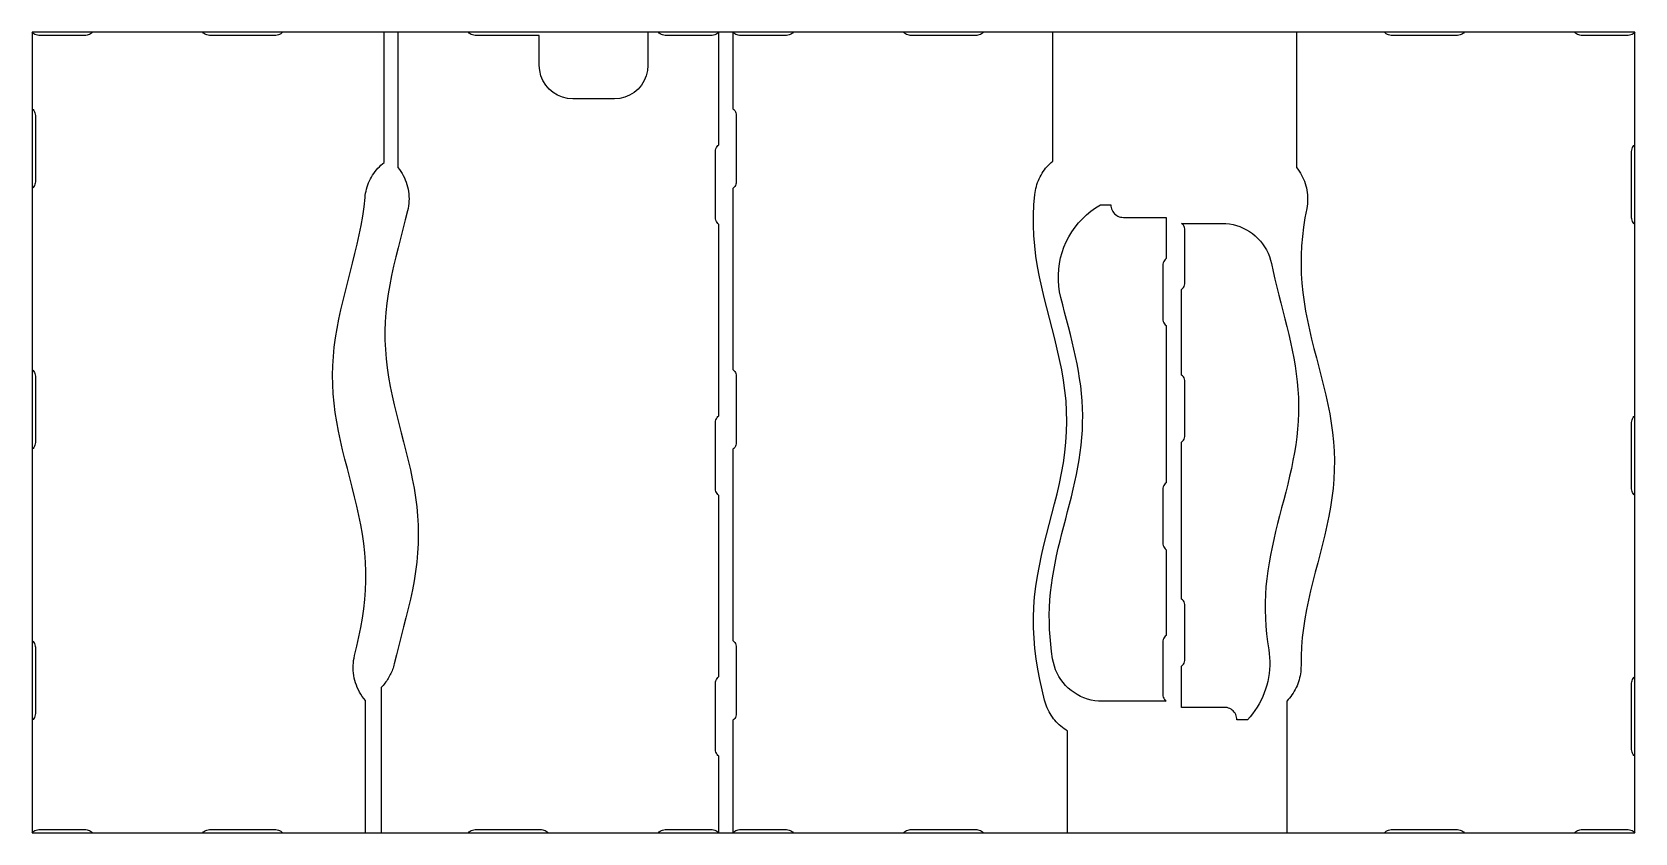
# Model space of a CAD drawing. Header units: inches. Extents: x 0 to 96, y 0 to 48.
import ezdxf

# ---------------------------------------------------------------- set-up
doc = ezdxf.new("R2010")
doc.units = ezdxf.units.IN
doc.layers.add('CONTOUR', color=3, linetype='Continuous')

msp = doc.modelspace()

# ---------------------------------------------------------------- linework, layer by layer
at = {"layer": 'CONTOUR'}
for points in [[(0, 0), (96, 0), (96, 48), (0, 48), (0, 0)], [(0, 48), (0, 43.4), (0, 43.4), (0.058, 43.349), (0.107, 43.29), (0.147, 43.224), (0.176, 43.152), (0.194, 43.077), (0.2, 43), (0.2, 39.025), (0.194, 38.948), (0.176, 38.873), (0.147, 38.801), (0.107, 38.735), (0.058, 38.676), (0, 38.625), (0, 38.625), (0, 27.775), (0, 27.775), (0.058, 27.724), (0.107, 27.665), (0.147, 27.599), (0.176, 27.527), (0.194, 27.452), (0.2, 27.375), (0.2, 23.4), (0.194, 23.323), (0.176, 23.248), (0.147, 23.176), (0.107, 23.11), (0.058, 23.051), (0, 23), (0, 23), (0, 11.525), (0, 11.525), (0.058, 11.474), (0.107, 11.415), (0.147, 11.349), (0.176, 11.277), (0.194, 11.202), (0.2, 11.125), (0.2, 7.15), (0.194, 7.073), (0.176, 6.998), (0.147, 6.926), (0.107, 6.86), (0.058, 6.801), (0, 6.75), (0, 6.75), (0, 0), (0, 0), (0.051, 0.058), (0.11, 0.107), (0.176, 0.147), (0.248, 0.176), (0.323, 0.194), (0.4, 0.2), (3.215, 0.2), (3.292, 0.194), (3.367, 0.176), (3.439, 0.147), (3.505, 0.107), (3.564, 0.058), (3.615, 0), (3.615, 0), (10.225, 0), (10.225, 0), (10.276, 0.058), (10.335, 0.107), (10.401, 0.147), (10.473, 0.176), (10.548, 0.194), (10.625, 0.2), (14.6, 0.2), (14.677, 0.194), (14.752, 0.176), (14.824, 0.147), (14.89, 0.107), (14.949, 0.058), (15, 0), (15, 0), (19.963, 0), (19.963, 7.946), (19.963, 7.946), (19.867, 8.063), (19.777, 8.184), (19.693, 8.31), (19.616, 8.44), (19.545, 8.573), (19.481, 8.71), (19.424, 8.85), (19.374, 8.993), (19.332, 9.138), (19.297, 9.285), (19.269, 9.433), (19.249, 9.583), (19.236, 9.733), (19.231, 9.884), (19.233, 10.035), (19.244, 10.186), (19.261, 10.336), (19.286, 10.485), (19.319, 10.632), (19.319, 10.632), (19.454, 11.192), (19.579, 11.753), (19.692, 12.313), (19.79, 12.873), (19.871, 13.433), (19.934, 13.993), (19.976, 14.553), (19.997, 15.113), (19.997, 15.673), (19.976, 16.233), (19.933, 16.794), (19.871, 17.354), (19.79, 17.914), (19.692, 18.474), (19.579, 19.034), (19.453, 19.594), (19.318, 20.154), (19.176, 20.714), (19.031, 21.275), (18.884, 21.835), (18.74, 22.395), (18.602, 22.955), (18.472, 23.515), (18.354, 24.075), (18.249, 24.635), (18.161, 25.195), (18.09, 25.756), (18.039, 26.316), (18.009, 26.876), (18, 27.436), (18.012, 27.996), (18.046, 28.556), (18.1, 29.116), (18.174, 29.676), (18.265, 30.237), (18.372, 30.797), (18.492, 31.357), (18.623, 31.917), (18.763, 32.477), (18.907, 33.037), (19.054, 33.597), (19.199, 34.157), (19.34, 34.718), (19.474, 35.278), (19.597, 35.838), (19.708, 36.398), (19.804, 36.958), (19.882, 37.518), (19.941, 38.078), (19.941, 38.078), (19.956, 38.208), (19.976, 38.336), (20.001, 38.464), (20.032, 38.59), (20.068, 38.715), (20.11, 38.838), (20.157, 38.959), (20.209, 39.078), (20.266, 39.195), (20.329, 39.309), (20.396, 39.42), (20.468, 39.529), (20.544, 39.634), (20.625, 39.735), (20.711, 39.833), (20.8, 39.928), (20.894, 40.018), (20.991, 40.104), (21.092, 40.186), (21.092, 48), (15, 48), (15, 48), (14.949, 47.942), (14.89, 47.893), (14.824, 47.853), (14.752, 47.824), (14.677, 47.806), (14.6, 47.8), (10.625, 47.8), (10.548, 47.806), (10.473, 47.824), (10.401, 47.853), (10.335, 47.893), (10.276, 47.942), (10.225, 48), (10.225, 48), (3.615, 48), (3.615, 48), (3.564, 47.942), (3.505, 47.893), (3.439, 47.853), (3.367, 47.824), (3.292, 47.806), (3.215, 47.8), (0.4, 47.8), (0.323, 47.806), (0.248, 47.824), (0.176, 47.853), (0.11, 47.893), (0.051, 47.942), (0, 48), (0, 48)], [(41.131, 0), (41.131, 4.6), (41.131, 4.6), (41.073, 4.651), (41.023, 4.71), (40.983, 4.776), (40.954, 4.848), (40.937, 4.923), (40.931, 5), (40.931, 8.975), (40.937, 9.052), (40.954, 9.127), (40.983, 9.199), (41.023, 9.265), (41.073, 9.324), (41.131, 9.375), (41.131, 9.375), (41.131, 20.225), (41.131, 20.225), (41.073, 20.276), (41.023, 20.335), (40.983, 20.401), (40.954, 20.473), (40.937, 20.548), (40.931, 20.625), (40.931, 24.6), (40.937, 24.677), (40.954, 24.752), (40.983, 24.824), (41.023, 24.89), (41.073, 24.949), (41.131, 25), (41.131, 25), (41.131, 36.475), (41.131, 36.475), (41.073, 36.526), (41.023, 36.585), (40.983, 36.651), (40.954, 36.723), (40.937, 36.798), (40.931, 36.875), (40.931, 40.85), (40.937, 40.927), (40.954, 41.002), (40.983, 41.074), (41.023, 41.14), (41.073, 41.199), (41.131, 41.25), (41.131, 41.25), (41.131, 48), (41.131, 48), (41.08, 47.942), (41.02, 47.893), (40.954, 47.853), (40.883, 47.824), (40.808, 47.806), (40.731, 47.8), (37.916, 47.8), (37.839, 47.806), (37.764, 47.824), (37.692, 47.853), (37.626, 47.893), (37.567, 47.942), (37.516, 48), (37.516, 48), (36.881, 48), (36.881, 46), (36.856, 45.687), (36.783, 45.382), (36.663, 45.092), (36.499, 44.824), (36.295, 44.586), (36.056, 44.382), (35.789, 44.218), (35.499, 44.098), (35.194, 44.025), (34.881, 44), (32.381, 44), (32.068, 44.025), (31.763, 44.098), (31.473, 44.218), (31.205, 44.382), (30.966, 44.586), (30.763, 44.824), (30.599, 45.092), (30.479, 45.382), (30.405, 45.687), (30.381, 46), (30.381, 47.8), (30.381, 47.8), (26.531, 47.8), (26.454, 47.806), (26.379, 47.824), (26.307, 47.853), (26.241, 47.893), (26.182, 47.942), (26.131, 48), (26.131, 48), (21.916, 48), (21.916, 39.881), (21.916, 39.881), (22.004, 39.766), (22.086, 39.647), (22.162, 39.524), (22.233, 39.398), (22.297, 39.268), (22.354, 39.135), (22.406, 39), (22.45, 38.863), (22.488, 38.723), (22.52, 38.582), (22.544, 38.44), (22.562, 38.296), (22.572, 38.152), (22.576, 38.008), (22.573, 37.863), (22.562, 37.719), (22.545, 37.576), (22.521, 37.433), (22.49, 37.292), (22.49, 37.292), (22.352, 36.738), (22.208, 36.183), (22.063, 35.629), (21.92, 35.075), (21.78, 34.52), (21.649, 33.966), (21.527, 33.412), (21.418, 32.857), (21.324, 32.303), (21.247, 31.749), (21.189, 31.194), (21.15, 30.64), (21.132, 30.086), (21.135, 29.531), (21.159, 28.977), (21.203, 28.423), (21.267, 27.869), (21.349, 27.314), (21.447, 26.76), (21.56, 26.206), (21.685, 25.651), (21.819, 25.097), (21.96, 24.543), (22.104, 23.988), (22.249, 23.434), (22.391, 22.88), (22.528, 22.325), (22.657, 21.771), (22.774, 21.217), (22.878, 20.663), (22.966, 20.108), (23.037, 19.554), (23.088, 19), (23.12, 18.445), (23.131, 17.891), (23.12, 17.337), (23.089, 16.782), (23.038, 16.228), (22.967, 15.674), (22.879, 15.119), (22.776, 14.565), (22.659, 14.011), (22.53, 13.457), (22.393, 12.902), (22.251, 12.348), (22.106, 11.794), (21.962, 11.239), (21.821, 10.685), (21.687, 10.131), (21.687, 10.131), (21.666, 10.048), (21.643, 9.965), (21.618, 9.883), (21.59, 9.802), (21.56, 9.722), (21.527, 9.643), (21.493, 9.564), (21.456, 9.487), (21.417, 9.411), (21.376, 9.336), (21.332, 9.262), (21.287, 9.189), (21.239, 9.118), (21.19, 9.048), (21.138, 8.979), (21.085, 8.912), (21.03, 8.847), (20.973, 8.783), (20.914, 8.721), (20.914, 0), (26.131, 0), (26.131, 0), (26.182, 0.058), (26.241, 0.107), (26.307, 0.147), (26.379, 0.176), (26.454, 0.194), (26.531, 0.2), (30.506, 0.2), (30.583, 0.194), (30.658, 0.176), (30.729, 0.147), (30.795, 0.107), (30.855, 0.058), (30.906, 0), (30.906, 0), (37.516, 0), (37.516, 0), (37.567, 0.058), (37.626, 0.107), (37.692, 0.147), (37.764, 0.176), (37.839, 0.194), (37.916, 0.2), (40.731, 0.2), (40.808, 0.194), (40.883, 0.176), (40.954, 0.147), (41.02, 0.107), (41.08, 0.058), (41.131, 0), (41.131, 0)], [(41.976, 48), (41.976, 43.4), (41.976, 43.4), (42.034, 43.349), (42.083, 43.29), (42.123, 43.224), (42.152, 43.152), (42.17, 43.077), (42.176, 43), (42.176, 39.025), (42.17, 38.948), (42.152, 38.873), (42.123, 38.801), (42.083, 38.735), (42.034, 38.676), (41.976, 38.625), (41.976, 38.625), (41.976, 27.775), (41.976, 27.775), (42.034, 27.724), (42.083, 27.665), (42.123, 27.599), (42.152, 27.527), (42.17, 27.452), (42.176, 27.375), (42.176, 23.4), (42.17, 23.323), (42.152, 23.248), (42.123, 23.176), (42.083, 23.11), (42.034, 23.051), (41.976, 23), (41.976, 23), (41.976, 11.525), (41.976, 11.525), (42.034, 11.474), (42.083, 11.415), (42.123, 11.349), (42.152, 11.277), (42.17, 11.202), (42.176, 11.125), (42.176, 7.15), (42.17, 7.073), (42.152, 6.998), (42.123, 6.926), (42.083, 6.86), (42.034, 6.801), (41.976, 6.75), (41.976, 6.75), (41.976, 0), (41.976, 0), (42.026, 0.058), (42.086, 0.107), (42.152, 0.147), (42.223, 0.176), (42.299, 0.194), (42.376, 0.2), (45.191, 0.2), (45.268, 0.194), (45.343, 0.176), (45.414, 0.147), (45.48, 0.107), (45.54, 0.058), (45.591, 0), (45.591, 0), (52.201, 0), (52.201, 0), (52.251, 0.058), (52.311, 0.107), (52.377, 0.147), (52.448, 0.176), (52.524, 0.194), (52.601, 0.2), (56.576, 0.2), (56.653, 0.194), (56.728, 0.176), (56.799, 0.147), (56.865, 0.107), (56.925, 0.058), (56.976, 0), (56.976, 0), (62.018, 0), (62.018, 6.109), (62.018, 6.109), (61.912, 6.175), (61.81, 6.245), (61.71, 6.32), (61.613, 6.399), (61.52, 6.481), (61.431, 6.568), (61.345, 6.658), (61.262, 6.752), (61.184, 6.849), (61.11, 6.949), (61.04, 7.052), (60.975, 7.158), (60.914, 7.267), (60.857, 7.378), (60.805, 7.491), (60.758, 7.606), (60.716, 7.724), (60.679, 7.842), (60.646, 7.963), (60.646, 7.963), (60.498, 8.581), (60.363, 9.2), (60.243, 9.818), (60.143, 10.437), (60.065, 11.055), (60.01, 11.674), (59.981, 12.292), (59.977, 12.911), (60, 13.53), (60.048, 14.148), (60.121, 14.767), (60.216, 15.385), (60.331, 16.004), (60.462, 16.622), (60.607, 17.241), (60.762, 17.859), (60.922, 18.478), (61.084, 19.096), (61.243, 19.715), (61.395, 20.333), (61.536, 20.952), (61.662, 21.57), (61.77, 22.189), (61.858, 22.808), (61.922, 23.426), (61.962, 24.045), (61.976, 24.663), (61.963, 25.282), (61.925, 25.9), (61.862, 26.519), (61.776, 27.137), (61.669, 27.756), (61.543, 28.374), (61.403, 28.993), (61.252, 29.611), (61.093, 30.23), (60.932, 30.848), (60.771, 31.467), (60.616, 32.086), (60.47, 32.704), (60.338, 33.323), (60.222, 33.941), (60.126, 34.56), (60.052, 35.178), (60.002, 35.797), (59.978, 36.415), (59.98, 37.034), (60.008, 37.652), (60.061, 38.271), (60.061, 38.271), (60.076, 38.392), (60.097, 38.513), (60.122, 38.633), (60.152, 38.752), (60.187, 38.869), (60.227, 38.985), (60.271, 39.099), (60.32, 39.211), (60.374, 39.322), (60.432, 39.429), (60.494, 39.535), (60.561, 39.638), (60.631, 39.738), (60.706, 39.835), (60.785, 39.929), (60.867, 40.019), (60.953, 40.106), (61.043, 40.19), (61.136, 40.27), (61.136, 48), (56.976, 48), (56.976, 48), (56.925, 47.942), (56.865, 47.893), (56.799, 47.853), (56.728, 47.824), (56.653, 47.806), (56.576, 47.8), (52.601, 47.8), (52.524, 47.806), (52.448, 47.824), (52.377, 47.853), (52.311, 47.893), (52.251, 47.942), (52.201, 48), (52.201, 48), (45.591, 48), (45.591, 48), (45.54, 47.942), (45.48, 47.893), (45.414, 47.853), (45.343, 47.824), (45.268, 47.806), (45.191, 47.8), (42.376, 47.8), (42.299, 47.806), (42.223, 47.824), (42.152, 47.853), (42.086, 47.893), (42.026, 47.942), (41.976, 48), (41.976, 48)], [(96, 0), (96, 4.6), (96, 4.6), (95.942, 4.651), (95.893, 4.71), (95.853, 4.776), (95.824, 4.848), (95.806, 4.923), (95.8, 5), (95.8, 8.975), (95.806, 9.052), (95.824, 9.127), (95.853, 9.199), (95.893, 9.265), (95.942, 9.324), (96, 9.375), (96, 9.375), (96, 20.225), (96, 20.225), (95.942, 20.276), (95.893, 20.335), (95.853, 20.401), (95.824, 20.473), (95.806, 20.548), (95.8, 20.625), (95.8, 24.6), (95.806, 24.677), (95.824, 24.752), (95.853, 24.824), (95.893, 24.89), (95.942, 24.949), (96, 25), (96, 25), (96, 36.475), (96, 36.475), (95.942, 36.526), (95.893, 36.585), (95.853, 36.651), (95.824, 36.723), (95.806, 36.798), (95.8, 36.875), (95.8, 40.85), (95.806, 40.927), (95.824, 41.002), (95.853, 41.074), (95.893, 41.14), (95.942, 41.199), (96, 41.25), (96, 41.25), (96, 48), (96, 48), (95.949, 47.942), (95.89, 47.893), (95.824, 47.853), (95.752, 47.824), (95.677, 47.806), (95.6, 47.8), (92.785, 47.8), (92.708, 47.806), (92.633, 47.824), (92.561, 47.853), (92.495, 47.893), (92.436, 47.942), (92.385, 48), (92.385, 48), (85.775, 48), (85.775, 48), (85.724, 47.942), (85.665, 47.893), (85.599, 47.853), (85.527, 47.824), (85.452, 47.806), (85.375, 47.8), (81.4, 47.8), (81.323, 47.806), (81.248, 47.824), (81.176, 47.853), (81.11, 47.893), (81.051, 47.942), (81, 48), (81, 48), (75.73, 48), (75.73, 39.887), (75.73, 39.887), (75.814, 39.778), (75.893, 39.665), (75.967, 39.549), (76.035, 39.429), (76.098, 39.306), (76.155, 39.181), (76.206, 39.053), (76.252, 38.922), (76.291, 38.79), (76.324, 38.656), (76.351, 38.521), (76.372, 38.385), (76.386, 38.248), (76.394, 38.11), (76.396, 37.972), (76.391, 37.834), (76.38, 37.697), (76.363, 37.56), (76.34, 37.424), (76.34, 37.424), (76.237, 36.865), (76.151, 36.306), (76.083, 35.747), (76.035, 35.188), (76.007, 34.629), (76, 34.07), (76.015, 33.511), (76.051, 32.952), (76.107, 32.393), (76.183, 31.834), (76.275, 31.275), (76.384, 30.716), (76.505, 30.157), (76.637, 29.598), (76.777, 29.039), (76.922, 28.48), (77.068, 27.92), (77.213, 27.361), (77.353, 26.802), (77.485, 26.243), (77.608, 25.684), (77.717, 25.125), (77.811, 24.566), (77.888, 24.007), (77.945, 23.448), (77.983, 22.889), (77.999, 22.33), (77.994, 21.771), (77.968, 21.212), (77.921, 20.653), (77.855, 20.094), (77.77, 19.535), (77.668, 18.976), (77.553, 18.417), (77.425, 17.858), (77.289, 17.299), (77.146, 16.74), (77, 16.18), (76.854, 15.621), (76.712, 15.062), (76.575, 14.503), (76.448, 13.944), (76.332, 13.385), (76.231, 12.826), (76.146, 12.267), (76.079, 11.708), (76.032, 11.149), (76.006, 10.59), (76.001, 10.031), (76.001, 10.031), (75.999, 9.907), (75.993, 9.783), (75.981, 9.659), (75.965, 9.536), (75.943, 9.414), (75.916, 9.293), (75.885, 9.173), (75.848, 9.054), (75.806, 8.937), (75.76, 8.822), (75.709, 8.709), (75.653, 8.598), (75.593, 8.49), (75.528, 8.384), (75.459, 8.281), (75.386, 8.18), (75.308, 8.083), (75.227, 7.989), (75.142, 7.899), (75.142, 0), (81, 0), (81, 0), (81.051, 0.058), (81.11, 0.107), (81.176, 0.147), (81.248, 0.176), (81.323, 0.194), (81.4, 0.2), (85.375, 0.2), (85.452, 0.194), (85.527, 0.176), (85.599, 0.147), (85.665, 0.107), (85.724, 0.058), (85.775, 0), (85.775, 0), (92.385, 0), (92.385, 0), (92.436, 0.058), (92.495, 0.107), (92.561, 0.147), (92.633, 0.176), (92.708, 0.194), (92.785, 0.2), (95.6, 0.2), (95.677, 0.194), (95.752, 0.176), (95.824, 0.147), (95.89, 0.107), (95.949, 0.058), (96, 0), (96, 0)], [(67.924, 36.893), (67.924, 34.418), (67.924, 34.418), (67.866, 34.367), (67.817, 34.307), (67.777, 34.241), (67.748, 34.17), (67.73, 34.095), (67.724, 34.018), (67.724, 30.803), (67.73, 30.726), (67.748, 30.651), (67.777, 30.579), (67.817, 30.513), (67.866, 30.454), (67.924, 30.403), (67.924, 30.403), (67.924, 20.993), (67.924, 20.993), (67.866, 20.942), (67.817, 20.882), (67.777, 20.816), (67.748, 20.745), (67.73, 20.67), (67.724, 20.593), (67.724, 17.378), (67.73, 17.301), (67.748, 17.226), (67.777, 17.154), (67.817, 17.088), (67.866, 17.029), (67.924, 16.978), (67.924, 16.978), (67.924, 11.843), (67.924, 11.843), (67.866, 11.792), (67.817, 11.732), (67.777, 11.666), (67.748, 11.595), (67.73, 11.52), (67.724, 11.443), (67.724, 8.293), (67.73, 8.216), (67.748, 8.141), (67.777, 8.069), (67.817, 8.003), (67.866, 7.944), (67.924, 7.893), (67.924, 7.893), (67.924, 7.893), (64.089, 7.893), (64.089, 7.893), (63.866, 7.901), (63.644, 7.926), (63.425, 7.967), (63.209, 8.025), (62.998, 8.098), (62.793, 8.187), (62.596, 8.291), (62.406, 8.409), (62.226, 8.541), (62.056, 8.686), (61.898, 8.844), (61.752, 9.012), (61.618, 9.191), (61.498, 9.38), (61.393, 9.577), (61.303, 9.781), (61.228, 9.991), (61.169, 10.207), (61.126, 10.426), (61.126, 10.426), (61.062, 10.868), (61.009, 11.31), (60.969, 11.752), (60.941, 12.195), (60.927, 12.637), (60.925, 13.079), (60.938, 13.521), (60.963, 13.963), (61.002, 14.405), (61.052, 14.848), (61.115, 15.29), (61.188, 15.732), (61.271, 16.174), (61.363, 16.616), (61.462, 17.059), (61.568, 17.501), (61.678, 17.943), (61.792, 18.385), (61.907, 18.827), (62.023, 19.27), (62.137, 19.712), (62.249, 20.154), (62.356, 20.596), (62.457, 21.038), (62.551, 21.481), (62.637, 21.923), (62.713, 22.365), (62.779, 22.807), (62.833, 23.249), (62.875, 23.692), (62.905, 24.134), (62.921, 24.576), (62.924, 25.018), (62.913, 25.46), (62.89, 25.903), (62.853, 26.345), (62.804, 26.787), (62.743, 27.229), (62.671, 27.671), (62.589, 28.113), (62.499, 28.556), (62.4, 28.998), (62.296, 29.44), (62.186, 29.882), (62.073, 30.324), (61.957, 30.767), (61.842, 31.209), (61.727, 31.651), (61.615, 32.093), (61.615, 32.093), (61.544, 32.427), (61.496, 32.764), (61.471, 33.104), (61.469, 33.445), (61.491, 33.785), (61.535, 34.123), (61.603, 34.458), (61.693, 34.786), (61.805, 35.108), (61.939, 35.422), (62.094, 35.725), (62.269, 36.018), (62.464, 36.297), (62.678, 36.563), (62.909, 36.814), (63.156, 37.048), (63.42, 37.265), (63.697, 37.464), (63.987, 37.643), (64.612, 37.643), (64.612, 37.643), (64.617, 37.559), (64.631, 37.476), (64.654, 37.395), (64.686, 37.317), (64.727, 37.244), (64.775, 37.175), (64.831, 37.112), (64.894, 37.056), (64.963, 37.008), (65.036, 36.967), (65.114, 36.935), (65.195, 36.912), (65.278, 36.897), (65.362, 36.893), (67.924, 36.893)], [(68.852, 7.529), (68.852, 10.004), (68.852, 10.004), (68.91, 10.055), (68.959, 10.115), (68.999, 10.181), (69.028, 10.252), (69.046, 10.328), (69.052, 10.404), (69.052, 13.619), (69.046, 13.696), (69.028, 13.772), (68.999, 13.843), (68.959, 13.909), (68.91, 13.969), (68.852, 14.019), (68.852, 14.019), (68.852, 23.429), (68.852, 23.429), (68.91, 23.48), (68.959, 23.54), (68.999, 23.606), (69.028, 23.677), (69.046, 23.753), (69.052, 23.829), (69.052, 27.044), (69.046, 27.121), (69.028, 27.197), (68.999, 27.268), (68.959, 27.334), (68.91, 27.394), (68.852, 27.444), (68.852, 27.444), (68.852, 32.579), (68.852, 32.579), (68.91, 32.63), (68.959, 32.69), (68.999, 32.756), (69.028, 32.827), (69.046, 32.903), (69.052, 32.979), (69.052, 36.13), (69.046, 36.206), (69.028, 36.282), (68.999, 36.353), (68.959, 36.419), (68.91, 36.479), (68.852, 36.529), (68.852, 36.529), (68.852, 36.529), (71.283, 36.529), (71.283, 36.529), (71.499, 36.522), (71.714, 36.498), (71.927, 36.46), (72.136, 36.406), (72.341, 36.337), (72.541, 36.253), (72.734, 36.155), (72.919, 36.044), (73.096, 35.92), (73.263, 35.783), (73.421, 35.634), (73.567, 35.475), (73.701, 35.305), (73.823, 35.126), (73.931, 34.939), (74.026, 34.745), (74.106, 34.544), (74.172, 34.338), (74.223, 34.128), (74.223, 34.128), (74.323, 33.656), (74.432, 33.183), (74.547, 32.711), (74.667, 32.239), (74.79, 31.766), (74.913, 31.294), (75.036, 30.822), (75.156, 30.349), (75.271, 29.877), (75.38, 29.405), (75.48, 28.933), (75.571, 28.46), (75.651, 27.988), (75.719, 27.516), (75.774, 27.043), (75.815, 26.571), (75.84, 26.099), (75.851, 25.626), (75.847, 25.154), (75.827, 24.682), (75.792, 24.209), (75.743, 23.737), (75.681, 23.265), (75.606, 22.793), (75.519, 22.32), (75.422, 21.848), (75.316, 21.376), (75.204, 20.903), (75.085, 20.431), (74.964, 19.959), (74.84, 19.486), (74.717, 19.014), (74.596, 18.542), (74.479, 18.07), (74.367, 17.597), (74.263, 17.125), (74.168, 16.653), (74.083, 16.18), (74.01, 15.708), (73.95, 15.236), (73.903, 14.763), (73.871, 14.291), (73.854, 13.819), (73.853, 13.347), (73.866, 12.874), (73.895, 12.402), (73.938, 11.93), (73.995, 11.457), (74.065, 10.985), (74.065, 10.985), (74.098, 10.748), (74.119, 10.509), (74.129, 10.27), (74.127, 10.031), (74.114, 9.791), (74.089, 9.553), (74.053, 9.316), (74.006, 9.082), (73.947, 8.85), (73.878, 8.62), (73.797, 8.395), (73.706, 8.173), (73.605, 7.957), (73.493, 7.745), (73.371, 7.539), (73.239, 7.339), (73.098, 7.145), (72.948, 6.959), (72.789, 6.779), (72.164, 6.779), (72.164, 6.779), (72.159, 6.863), (72.145, 6.946), (72.122, 7.027), (72.09, 7.105), (72.049, 7.179), (72, 7.247), (71.944, 7.31), (71.882, 7.366), (71.813, 7.415), (71.739, 7.455), (71.662, 7.487), (71.581, 7.511), (71.498, 7.525), (71.414, 7.529), (68.852, 7.529)]]:
    msp.add_lwpolyline(points, close=True, dxfattribs=at)

doc.saveas('drawing.dxf')
